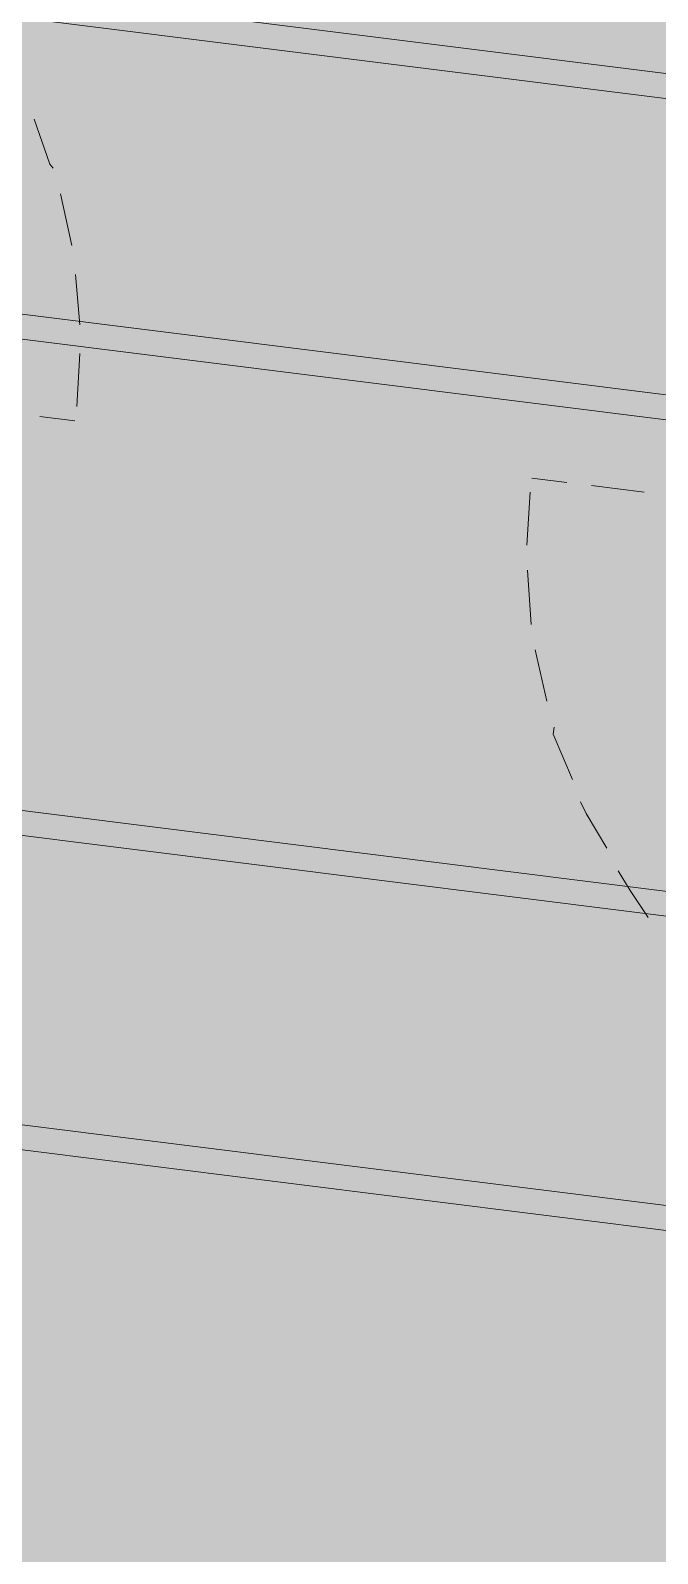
# Model space of a CAD drawing. Header units: metres. Extents: x -4 to 509425, y 7549 to 4732445.
# Drawn here: x 476031.596 to 476033.095, y 4719725.675 to 4719729.314 of the extents above; entities that cross this region are included whole.
import ezdxf

# ---------------------------------------------------------------- set-up
doc = ezdxf.new("R2010")
doc.units = ezdxf.units.M
doc.header["$LTSCALE"] = 0.01
doc.header["$MEASUREMENT"] = 0
doc.layers.get('0').update_dxf_attribs({"lineweight": 0})
doc.layers.add('_SUBESTACIÓN', color=1, linetype='Continuous')
doc.layers.add('SUBESTACION LA VID', color=253, linetype='Continuous')

# ---------------------------------------------------------------- blocks, each defined once
blk = doc.blocks.new('A$Cfff6051d')
at = {"layer": 'SUBESTACION LA VID', "lineweight": 15}
for p, q in [((476031.6683, 4719728.9233), (476031.6956, 4719728.8004)), ((476030.3294, 4719728.7925), (476034.0003, 4719728.3323)), ((476030.322, 4719728.7337), (476033.993, 4719728.2734)), ((476031.7039, 4719728.7311), (476031.7144, 4719728.6103)), ((476031.7144, 4719728.5421), (476031.707, 4719728.415)), ((476031.7028, 4719728.3814), (476031.6188, 4719728.3919)), ((476032.8788, 4719728.234), (476032.7948, 4719728.2445)), ((476032.7832, 4719728.0838), (476032.7906, 4719728.2109)), ((476033.0636, 4719728.2108), (476032.9376, 4719728.2266)), ((476032.7936, 4719727.8948), (476032.7842, 4719728.024)), ((476032.8303, 4719727.711), (476032.8031, 4719727.8339)), ((476030.3087, 4719726.8582), (476033.7529, 4719726.4264)), ((476030.3014, 4719726.7994), (476033.7455, 4719726.3676))]:
    blk.add_line(p, q, dxfattribs=at)
for points in [[(476034.2295, 4719729.0714), (476034.2222, 4719729.0126), (476030.5092, 4719729.4781), (476030.5166, 4719729.5369), (476034.2295, 4719729.0714)], [(476031.6054, 4719729.1018), (476031.6431, 4719728.9947), (476031.6505, 4719728.9852)], [(476033.981, 4719727.089), (476033.9884, 4719727.1478), (476030.2754, 4719727.6132), (476030.268, 4719727.5544), (476033.981, 4719727.089)], [(476032.8922, 4719727.5241), (476032.846, 4719727.6323), (476032.8481, 4719727.6491)], [(476032.974, 4719727.3602), (476032.9247, 4719727.4432), (476032.9111, 4719727.4705)], [(476033.0727, 4719727.1943), (476033.0297, 4719727.2594), (476033.0013, 4719727.3056)]]:
    blk.add_lwpolyline(points, dxfattribs=at)

msp = doc.modelspace()

# ---------------------------------------------------------------- hatches: boundary and pattern name
at = {"layer": '_SUBESTACIÓN', "transparency": 33554559}
h = msp.add_hatch(color=1, dxfattribs=at)
h.dxf.hatch_style = 1
h.paths.add_polyline_path([(475968.6399, 4719805.825), (476089.9386, 4719790.615), (476078.1686, 4719696.74), (475956.8686, 4719711.9502)])

# ---------------------------------------------------------------- block references
at = {"linetype": 'Continuous'}
msp.add_blockref('A$Cfff6051d', (0, 0), dxfattribs=at)

doc.saveas('drawing.dxf')
